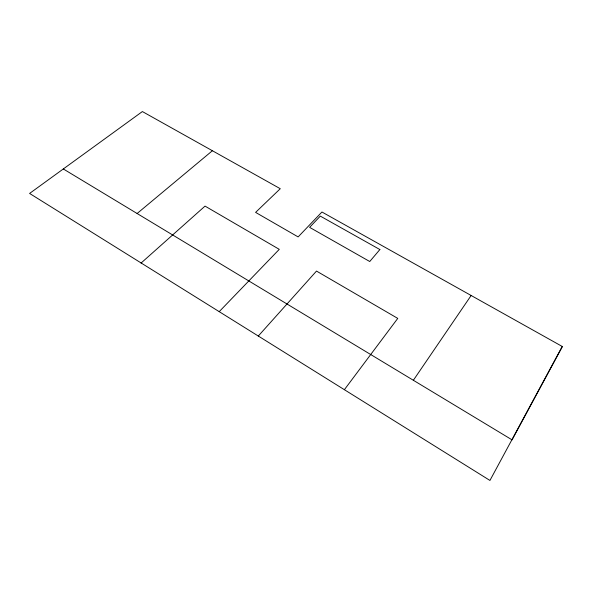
<?xml version="1.0" encoding="UTF-8"?>
<svg xmlns="http://www.w3.org/2000/svg" width="592" height="592" viewBox="0 0 592 592"><rect width="100%" height="100%" fill="white"/><g stroke="black" fill="none" stroke-linecap="round" stroke-linejoin="round"><path stroke-width="0.89" d="M562.23 346.461L489.939 480.445L29.6 193.443L142.376 111.555L280.275 188.715L255.596 212.387L298.131 236.918L321.937 212.003L562.4 346.557L512.065 439.863L63.314 168.957M413.357 380.279L471.136 295.497M344.381 389.691L397.757 318.4L316.498 271.069L258.282 336.056M219.21 311.651L279.276 249.343L205.039 206.105L141.044 263.085M137.092 213.527L212.313 150.797M379.879 249.55L369.741 261.516L309.609 227.35L320.316 216.11L379.879 249.55"/></g></svg>
